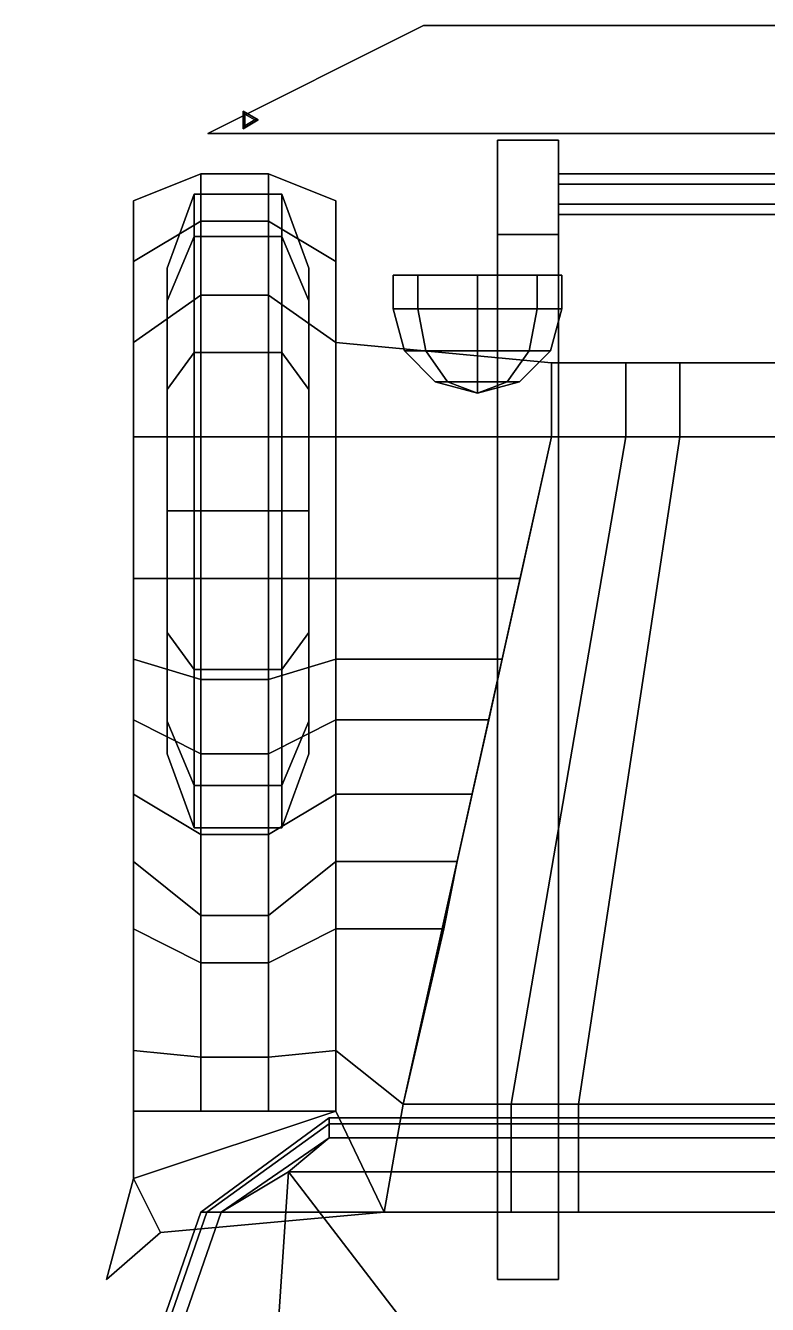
# Model space of a CAD drawing. Header units: millimetres. Extents: x -1.1 to 3, y -3.8 to 14.
# Drawn here: x -1.1 to 0, y 1.673 to 3.57 of the extents above; entities that cross this region are included whole.
import ezdxf

# ---------------------------------------------------------------- set-up
doc = ezdxf.new("R2010")
doc.units = ezdxf.units.MM
doc.layers.add('mudguards', color=6, linetype='Continuous')
doc.layers.add('wheels', color=2, linetype='Continuous')

msp = doc.modelspace()

# ---------------------------------------------------------------- linework, layer by layer
for points in [[(-0.5099999999999996, 3.569999999999998, 0.7200000000000009), (-0.8299999999999996, 3.409999999999997, 0.7200000000000009), (0.8300000000000007, 3.409999999999997, 0.7200000000000009), (0.5100000000000006, 3.569999999999998, 0.7200000000000009)], [(0.5100000000000006, 3.569999999999998, 0.5300000000000009), (0.8300000000000007, 3.409999999999997, 0.5300000000000009), (-0.8299999999999996, 3.409999999999997, 0.5300000000000009), (-0.5099999999999996, 3.569999999999998, 0.5300000000000009)], [(-0.5099999999999996, 3.569999999999998, 0.5300000000000009), (-0.8299999999999996, 3.409999999999997, 0.5300000000000009), (-0.8299999999999996, 3.409999999999997, 0.7200000000000009), (-0.5099999999999996, 3.569999999999998, 0.7200000000000009)], [(0.5100000000000006, 3.569999999999998, 0.7200000000000009), (0.5100000000000006, 3.569999999999998, 0.5300000000000009), (-0.5099999999999996, 3.569999999999998, 0.5300000000000009), (-0.5099999999999996, 3.569999999999998, 0.7200000000000009)], [(-0.7774999999999999, 3.442990381056766, 1.120000000000001), (-0.7774999999999999, 3.417009618943232, 1.120000000000001), (-0.7549999999999999, 3.429999999999999, 1.120000000000001)], [(-0.7749999999999997, 3.438660254037843, 1.070000000000001), (-0.7749999999999997, 3.421339745962155, 1.070000000000001), (-0.7774999999999999, 3.417009618943232, 1.080000000000001), (-0.7774999999999999, 3.442990381056766, 1.080000000000001)], [(-0.7599999999999998, 3.429999999999999, 1.070000000000001), (-0.7749999999999997, 3.438660254037843, 1.070000000000001), (-0.7774999999999999, 3.442990381056766, 1.080000000000001), (-0.7549999999999999, 3.429999999999999, 1.080000000000001)], [(-0.7774999999999999, 3.442990381056766, 1.080000000000001), (-0.7774999999999999, 3.417009618943232, 1.080000000000001), (-0.7774999999999999, 3.417009618943232, 1.120000000000001), (-0.7774999999999999, 3.442990381056766, 1.120000000000001)], [(-0.7549999999999999, 3.429999999999999, 1.080000000000001), (-0.7774999999999999, 3.442990381056766, 1.080000000000001), (-0.7774999999999999, 3.442990381056766, 1.120000000000001), (-0.7549999999999999, 3.429999999999999, 1.120000000000001)], [(-0.7749999999999995, 3.438660254037843, 0.7200000000000009), (-0.7749999999999997, 3.421339745962155, 0.7200000000000009), (-0.7749999999999997, 3.421339745962155, 1.070000000000001), (-0.7749999999999995, 3.438660254037843, 1.070000000000001)], [(-0.7599999999999996, 3.429999999999999, 0.7200000000000009), (-0.7749999999999995, 3.438660254037843, 0.7200000000000009), (-0.7749999999999995, 3.438660254037843, 1.070000000000001), (-0.7599999999999996, 3.429999999999999, 1.070000000000001)], [(-0.7749999999999997, 3.421339745962155, 1.070000000000001), (-0.7599999999999998, 3.429999999999999, 1.070000000000001), (-0.7549999999999999, 3.429999999999999, 1.080000000000001), (-0.7774999999999999, 3.417009618943232, 1.080000000000001)], [(-0.7774999999999999, 3.417009618943232, 1.080000000000001), (-0.7549999999999999, 3.429999999999999, 1.080000000000001), (-0.7549999999999999, 3.429999999999999, 1.120000000000001), (-0.7774999999999999, 3.417009618943232, 1.120000000000001)], [(-0.7749999999999997, 3.421339745962155, 0.7200000000000009), (-0.7599999999999996, 3.429999999999999, 0.7200000000000009), (-0.7599999999999996, 3.429999999999999, 1.070000000000001), (-0.7749999999999997, 3.421339745962155, 1.070000000000001)], [(-0.8299999999999996, 3.409999999999997, 0.7200000000000009), (-0.8299999999999996, 3.409999999999997, 0.5300000000000009), (0.8300000000000007, 3.409999999999997, 0.5300000000000009), (0.8300000000000007, 3.409999999999997, 0.7200000000000009)], [(-0.3099999999999996, 3.399999999999999, 0.6500000000000009), (-0.3099999999999996, 3.259999999999999, 0.4500000000000008), (-0.4, 3.259999999999999, 0.4500000000000008), (-0.4, 3.399999999999999, 0.6500000000000009)], [(-0.4, 3.259999999999999, 0.4500000000000008), (-0.4000000000000003, 1.709999999999998, 0.4500000000000008), (-0.4000000000000003, 1.709999999999998, 0.6500000000000009), (-0.4, 3.399999999999999, 0.6500000000000009)], [(-0.4, 3.399999999999999, 0.6500000000000009), (-0.4000000000000003, 1.709999999999998, 0.6500000000000009), (-0.3099999999999999, 1.709999999999998, 0.6500000000000009), (-0.3099999999999996, 3.399999999999999, 0.6500000000000009)], [(-0.3099999999999999, 1.709999999999998, 0.6500000000000009), (-0.3099999999999999, 1.709999999999998, 0.4500000000000008), (-0.3099999999999996, 3.259999999999999, 0.4500000000000008), (-0.3099999999999996, 3.399999999999999, 0.6500000000000009)], [(0.3100000000000003, 3.349999999999999, 0.6100000000000009), (0.3100000000000003, 3.334999999999998, 0.5840192378864677), (-0.3099999999999996, 3.334999999999998, 0.5840192378864677), (-0.3099999999999996, 3.349999999999999, 0.6100000000000009)], [(0.3100000000000003, 3.334999999999998, 0.635980762113534), (0.3100000000000003, 3.349999999999999, 0.6100000000000009), (-0.3099999999999996, 3.349999999999999, 0.6100000000000009), (-0.3099999999999996, 3.334999999999998, 0.635980762113534)], [(0.3100000000000003, 3.334999999999998, 0.5840192378864677), (0.3100000000000003, 3.304999999999999, 0.5840192378864677), (-0.3099999999999996, 3.304999999999999, 0.5840192378864677), (-0.3099999999999996, 3.334999999999998, 0.5840192378864677)], [(0.3100000000000003, 3.304999999999999, 0.635980762113534), (0.3100000000000003, 3.334999999999998, 0.635980762113534), (-0.3099999999999996, 3.334999999999998, 0.635980762113534), (-0.3099999999999996, 3.304999999999999, 0.635980762113534)], [(0.3100000000000003, 3.304999999999999, 0.5840192378864677), (0.3100000000000003, 3.289999999999998, 0.6100000000000009), (-0.3099999999999996, 3.289999999999998, 0.6100000000000009), (-0.3099999999999996, 3.304999999999999, 0.5840192378864677)], [(0.3100000000000003, 3.289999999999998, 0.6100000000000009), (0.3100000000000003, 3.304999999999999, 0.635980762113534), (-0.3099999999999996, 3.304999999999999, 0.635980762113534), (-0.3099999999999996, 3.289999999999998, 0.6100000000000009)], [(-0.3099999999999996, 3.259999999999999, 0.4500000000000008), (-0.3099999999999999, 1.709999999999998, 0.4500000000000008), (-0.4000000000000003, 1.709999999999998, 0.4500000000000008), (-0.4, 3.259999999999999, 0.4500000000000008)], [(-0.4299999999999996, 3.199999999999998, 0.9550000000000008), (-0.518388347648318, 3.199999999999998, 0.9916116523516825), (-0.5549999999999995, 3.199999999999998, 1.080000000000001), (-0.3416116523516812, 3.199999999999998, 0.9916116523516822)], [(-0.3416116523516812, 3.199999999999998, 0.9916116523516822), (-0.5549999999999995, 3.199999999999998, 1.080000000000001), (-0.518388347648318, 3.199999999999998, 1.168388347648319), (-0.3049999999999997, 3.199999999999998, 1.080000000000001)], [(-0.5549999999999995, 3.199999999999998, 1.080000000000001), (-0.518388347648318, 3.199999999999998, 0.9916116523516825), (-0.5183883476483181, 3.149999999999999, 0.9916116523516825), (-0.5549999999999996, 3.149999999999999, 1.080000000000001)], [(-0.518388347648318, 3.199999999999998, 1.168388347648319), (-0.5549999999999995, 3.199999999999998, 1.080000000000001), (-0.5549999999999996, 3.149999999999999, 1.080000000000001), (-0.5183883476483181, 3.149999999999999, 1.168388347648319)], [(-0.3049999999999997, 3.199999999999998, 1.080000000000001), (-0.518388347648318, 3.199999999999998, 1.168388347648319), (-0.4299999999999996, 3.199999999999998, 1.205000000000001), (-0.3416116523516812, 3.199999999999998, 1.168388347648319)], [(-0.518388347648318, 3.199999999999998, 0.9916116523516825), (-0.4299999999999996, 3.199999999999998, 0.9550000000000008), (-0.4299999999999996, 3.149999999999999, 0.9550000000000008), (-0.5183883476483181, 3.149999999999999, 0.9916116523516825)], [(-0.4299999999999996, 3.199999999999998, 1.205000000000001), (-0.518388347648318, 3.199999999999998, 1.168388347648319), (-0.5183883476483181, 3.149999999999999, 1.168388347648319), (-0.4299999999999996, 3.149999999999999, 1.205000000000001)], [(-0.4299999999999996, 3.199999999999998, 0.9550000000000008), (-0.3416116523516812, 3.199999999999998, 0.9916116523516822), (-0.3416116523516812, 3.149999999999999, 0.9916116523516822), (-0.4299999999999996, 3.149999999999999, 0.9550000000000008)], [(-0.3416116523516812, 3.199999999999998, 1.168388347648319), (-0.4299999999999996, 3.199999999999998, 1.205000000000001), (-0.4299999999999996, 3.149999999999999, 1.205000000000001), (-0.3416116523516812, 3.149999999999999, 1.168388347648319)], [(-0.3416116523516812, 3.199999999999998, 0.9916116523516822), (-0.3049999999999997, 3.199999999999998, 1.080000000000001), (-0.3049999999999997, 3.149999999999999, 1.080000000000001), (-0.3416116523516812, 3.149999999999999, 0.9916116523516822)], [(-0.3049999999999997, 3.199999999999998, 1.080000000000001), (-0.3416116523516812, 3.199999999999998, 1.168388347648319), (-0.3416116523516812, 3.149999999999999, 1.168388347648319), (-0.3049999999999997, 3.149999999999999, 1.080000000000001)], [(-0.5065465544619739, 3.087499999999999, 1.156546554461975), (-0.5183883476483181, 3.149999999999999, 1.168388347648319), (-0.5549999999999996, 3.149999999999999, 1.080000000000001), (-0.5382531754730545, 3.087499999999999, 1.080000000000001)], [(-0.5382531754730545, 3.087499999999999, 1.080000000000001), (-0.5549999999999996, 3.149999999999999, 1.080000000000001), (-0.5183883476483181, 3.149999999999999, 0.9916116523516822), (-0.5065465544619739, 3.087499999999999, 1.003453445538026)], [(-0.4299999999999996, 3.087499999999999, 1.188253175473056), (-0.4299999999999996, 3.149999999999999, 1.205000000000001), (-0.5183883476483181, 3.149999999999999, 1.168388347648319), (-0.5065465544619739, 3.087499999999999, 1.156546554461975)], [(-0.5065465544619739, 3.087499999999999, 1.003453445538026), (-0.5183883476483181, 3.149999999999999, 0.9916116523516822), (-0.4299999999999996, 3.149999999999999, 0.955000000000001), (-0.4299999999999996, 3.087499999999999, 0.971746824526946)], [(-0.3534534455380253, 3.087499999999999, 1.156546554461975), (-0.3416116523516812, 3.149999999999999, 1.168388347648319), (-0.4299999999999996, 3.149999999999999, 1.205000000000001), (-0.4299999999999996, 3.087499999999999, 1.188253175473056)], [(-0.4299999999999996, 3.087499999999999, 0.971746824526946), (-0.4299999999999996, 3.149999999999999, 0.955000000000001), (-0.3416116523516812, 3.149999999999999, 0.9916116523516822), (-0.3534534455380253, 3.087499999999999, 1.003453445538026)], [(-0.3217468245269448, 3.087499999999999, 1.080000000000001), (-0.3049999999999997, 3.149999999999999, 1.080000000000001), (-0.3416116523516812, 3.149999999999999, 1.168388347648319), (-0.3534534455380253, 3.087499999999999, 1.156546554461975)], [(-0.3534534455380253, 3.087499999999999, 1.003453445538026), (-0.3416116523516812, 3.149999999999999, 0.9916116523516822), (-0.3049999999999997, 3.149999999999999, 1.080000000000001), (-0.3217468245269448, 3.087499999999999, 1.080000000000001)], [(-0.4741941738241589, 3.041746824526943, 1.12419417382416), (-0.5065465544619739, 3.087499999999999, 1.156546554461975), (-0.5382531754730545, 3.087499999999999, 1.080000000000001), (-0.4924999999999997, 3.041746824526943, 1.080000000000001)], [(-0.4924999999999997, 3.041746824526943, 1.080000000000001), (-0.5382531754730545, 3.087499999999999, 1.080000000000001), (-0.5065465544619739, 3.087499999999999, 1.003453445538026), (-0.4741941738241589, 3.041746824526943, 1.035805826175842)], [(-0.4299999999999996, 3.041746824526943, 1.142500000000001), (-0.4299999999999996, 3.087499999999999, 1.188253175473056), (-0.5065465544619739, 3.087499999999999, 1.156546554461975), (-0.4741941738241589, 3.041746824526943, 1.12419417382416)], [(-0.4741941738241589, 3.041746824526943, 1.035805826175842), (-0.5065465544619739, 3.087499999999999, 1.003453445538026), (-0.4299999999999996, 3.087499999999999, 0.971746824526946), (-0.4299999999999996, 3.041746824526943, 1.017500000000001)], [(-0.3858058261758404, 3.041746824526943, 1.12419417382416), (-0.3534534455380253, 3.087499999999999, 1.156546554461975), (-0.4299999999999996, 3.087499999999999, 1.188253175473056), (-0.4299999999999996, 3.041746824526943, 1.142500000000001)], [(-0.4299999999999996, 3.041746824526943, 1.017500000000001), (-0.4299999999999996, 3.087499999999999, 0.971746824526946), (-0.3534534455380253, 3.087499999999999, 1.003453445538026), (-0.3858058261758404, 3.041746824526943, 1.035805826175842)], [(-0.3674999999999996, 3.041746824526943, 1.080000000000001), (-0.3217468245269448, 3.087499999999999, 1.080000000000001), (-0.3534534455380253, 3.087499999999999, 1.156546554461975), (-0.3858058261758404, 3.041746824526943, 1.12419417382416)], [(-0.3858058261758404, 3.041746824526943, 1.035805826175842), (-0.3534534455380253, 3.087499999999999, 1.003453445538026), (-0.3217468245269448, 3.087499999999999, 1.080000000000001), (-0.3674999999999996, 3.041746824526943, 1.080000000000001)], [(0.3200000000000003, 3.069999999999998, 1.320000000000001), (0.3200000000000003, 3.069999999999998, 0.580000000000001), (-0.3199999999999999, 3.069999999999998, 0.580000000000001), (-0.3199999999999999, 3.069999999999998, 1.320000000000001)], [(-0.3199999999999999, 3.069999999999998, 0.580000000000001), (-0.32, 2.959999999999998, 0.580000000000001), (-0.32, 2.959999999999998, 1.320000000000001), (-0.3199999999999999, 3.069999999999998, 1.320000000000001)], [(0.2100000000000002, 3.069999999999998, 1.390000000000001), (0.3200000000000003, 3.069999999999998, 1.320000000000001), (-0.3199999999999999, 3.069999999999998, 1.320000000000001), (-0.2099999999999997, 3.069999999999998, 1.390000000000001)], [(-0.3199999999999999, 3.069999999999998, 1.320000000000001), (-0.32, 2.959999999999998, 1.320000000000001), (-0.2099999999999997, 2.959999999999998, 1.390000000000001), (-0.2099999999999997, 3.069999999999998, 1.390000000000001)], [(0.1300000000000008, 3.069999999999998, 1.420000000000001), (0.2100000000000009, 3.069999999999998, 1.390000000000001), (-0.2099999999999997, 3.069999999999998, 1.390000000000001), (-0.1299999999999996, 3.069999999999998, 1.420000000000001)], [(-0.2099999999999997, 3.069999999999998, 1.390000000000001), (-0.2099999999999997, 2.959999999999998, 1.390000000000001), (-0.1299999999999996, 2.959999999999998, 1.420000000000001), (-0.1299999999999996, 3.069999999999998, 1.420000000000001)], [(-0.1299999999999996, 3.069999999999998, 1.420000000000001), (-0.1299999999999996, 2.959999999999998, 1.420000000000001), (0.1300000000000004, 2.959999999999998, 1.420000000000001), (0.1300000000000004, 3.069999999999998, 1.420000000000001)], [(-0.4299999999999996, 3.024999999999999, 1.080000000000001), (-0.4741941738241589, 3.041746824526943, 1.12419417382416), (-0.4924999999999997, 3.041746824526943, 1.080000000000001), (-0.4299999999999996, 3.024999999999999, 1.080000000000001)], [(-0.4299999999999996, 3.024999999999999, 1.080000000000001), (-0.4924999999999997, 3.041746824526943, 1.080000000000001), (-0.4741941738241589, 3.041746824526943, 1.035805826175842), (-0.4299999999999996, 3.024999999999999, 1.080000000000001)], [(-0.4299999999999996, 3.024999999999999, 1.080000000000001), (-0.4299999999999996, 3.041746824526943, 1.142500000000001), (-0.4741941738241589, 3.041746824526943, 1.12419417382416), (-0.4299999999999996, 3.024999999999999, 1.080000000000001)], [(-0.4299999999999996, 3.024999999999999, 1.080000000000001), (-0.4741941738241589, 3.041746824526943, 1.035805826175842), (-0.4299999999999996, 3.041746824526943, 1.017500000000001), (-0.4299999999999996, 3.024999999999999, 1.080000000000001)], [(-0.4299999999999996, 3.024999999999999, 1.080000000000001), (-0.3674999999999996, 3.041746824526943, 1.080000000000001), (-0.3858058261758404, 3.041746824526943, 1.12419417382416), (-0.4299999999999996, 3.024999999999999, 1.080000000000001)], [(-0.4299999999999996, 3.024999999999999, 1.080000000000001), (-0.3858058261758404, 3.041746824526943, 1.035805826175842), (-0.3674999999999996, 3.041746824526943, 1.080000000000001), (-0.4299999999999996, 3.024999999999999, 1.080000000000001)], [(-0.4299999999999996, 3.024999999999999, 1.080000000000001), (-0.3858058261758404, 3.041746824526943, 1.12419417382416), (-0.4299999999999996, 3.041746824526943, 1.142500000000001), (-0.4299999999999996, 3.024999999999999, 1.080000000000001)], [(-0.4299999999999996, 3.024999999999999, 1.080000000000001), (-0.4299999999999996, 3.041746824526943, 1.017500000000001), (-0.3858058261758404, 3.041746824526943, 1.035805826175842), (-0.4299999999999996, 3.024999999999999, 1.080000000000001)], [(-0.32, 2.959999999999998, 0.580000000000001), (-0.54, 1.97, 0.580000000000001), (-0.54, 1.97, 1.320000000000001), (-0.32, 2.959999999999998, 1.320000000000001)], [(-0.32, 2.959999999999998, 1.320000000000001), (-0.54, 1.97, 1.320000000000001), (-0.3799999999999999, 1.97, 1.390000000000001), (-0.2099999999999997, 2.959999999999998, 1.390000000000001)], [(-0.2099999999999997, 2.959999999999998, 1.390000000000001), (-0.3799999999999999, 1.97, 1.390000000000001), (-0.2799999999999999, 1.97, 1.420000000000001), (-0.1299999999999996, 2.959999999999998, 1.420000000000001)], [(0.2800000000000001, 1.97, 1.420000000000001), (0.1300000000000004, 2.959999999999998, 1.420000000000001), (-0.1299999999999996, 2.959999999999998, 1.420000000000001), (-0.2799999999999999, 1.97, 1.420000000000001)], [(-0.54, 1.97, 1.320000000000001), (-0.54, 1.97, 0.580000000000001), (-0.5683492496589346, 1.81, 0.580000000000001), (-0.568349249658936, 1.81, 1.320000000000001)], [(-0.54, 1.97, 1.320000000000001), (-0.568349249658936, 1.81, 1.320000000000001), (-0.3799999999999999, 1.81, 1.390000000000001), (-0.3799999999999999, 1.97, 1.390000000000001)], [(-0.3799999999999999, 1.97, 1.390000000000001), (-0.3799999999999999, 1.81, 1.390000000000001), (-0.2799999999999999, 1.81, 1.420000000000001), (-0.2799999999999999, 1.969999999999998, 1.420000000000001)], [(-0.2799999999999999, 1.969999999999998, 1.420000000000001), (-0.2799999999999999, 1.81, 1.420000000000001), (0.2800000000000001, 1.81, 1.420000000000001), (0.2800000000000001, 1.969999999999998, 1.420000000000001)], [(-0.8399999999999999, 1.81, 2.37), (-0.8312132034355963, 1.81, 2.391213203435596), (-0.6499999999999998, 1.941213203435596, 2.391213203435596), (-0.6499999999999998, 1.95, 2.37)], [(-0.8312132034355963, 1.81, 2.348786796564403), (-0.8399999999999999, 1.81, 2.37), (-0.6499999999999998, 1.95, 2.37), (-0.6499999999999998, 1.941213203435596, 2.348786796564403)], [(-0.8312132034355963, 1.81, 2.391213203435596), (-0.8099999999999998, 1.81, 2.399999999999999), (-0.6499999999999998, 1.92, 2.399999999999999), (-0.6499999999999998, 1.941213203435596, 2.391213203435596)], [(-0.8099999999999998, 1.81, 2.34), (-0.8312132034355963, 1.81, 2.348786796564403), (-0.6499999999999998, 1.941213203435596, 2.348786796564403), (-0.6499999999999998, 1.92, 2.34)], [(0.6500000000000002, 1.941213203435596, 2.391213203435596), (0.6500000000000002, 1.95, 2.37), (-0.6499999999999998, 1.95, 2.37), (-0.6499999999999998, 1.941213203435596, 2.391213203435596)], [(0.6500000000000002, 1.95, 2.37), (0.6500000000000002, 1.941213203435596, 2.348786796564403), (-0.6499999999999998, 1.941213203435596, 2.348786796564403), (-0.6499999999999998, 1.95, 2.37)], [(0.6500000000000002, 1.92, 2.399999999999999), (0.6500000000000002, 1.941213203435596, 2.391213203435596), (-0.6499999999999998, 1.941213203435596, 2.391213203435596), (-0.6499999999999998, 1.92, 2.399999999999999)], [(0.6500000000000002, 1.941213203435596, 2.348786796564403), (0.6500000000000002, 1.92, 2.34), (-0.6499999999999998, 1.92, 2.34), (-0.6499999999999998, 1.941213203435596, 2.348786796564403)], [(-0.8099999999999998, 1.81, 2.399999999999999), (-0.7099999999999997, 1.87, 2.53), (-0.7099999999999997, 1.87, 2.53), (-0.6499999999999998, 1.92, 2.399999999999999)], [(0.7100000000000002, 1.87, 2.53), (0.6500000000000002, 1.92, 2.399999999999999), (-0.6499999999999998, 1.92, 2.399999999999999), (-0.7099999999999997, 1.87, 2.53)], [(-1.07, 1.06, 2.399999999999999), (-0.7499999999999999, 1.27, 2.57), (-0.7099999999999997, 1.87, 2.53), (-0.8099999999999998, 1.81, 2.399999999999999)], [(-0.2499999999999998, 1.27, 2.62), (-0.7099999999999997, 1.87, 2.53), (-0.7099999999999997, 1.87, 2.53), (-0.7499999999999999, 1.27, 2.6)], [(-0.7499999999999999, 1.27, 2.6), (-0.7099999999999997, 1.87, 2.53), (-0.7099999999999997, 1.87, 2.53), (-0.7499999999999999, 1.27, 2.57)], [(0.2500000000000002, 1.27, 2.62), (0.7100000000000002, 1.87, 2.53), (-0.7099999999999997, 1.87, 2.53), (-0.2499999999999998, 1.27, 2.62)], [(-1.1, 1.06, 2.37), (-1.091213203435596, 1.06, 2.391213203435596), (-0.8312132034355963, 1.81, 2.391213203435596), (-0.8399999999999999, 1.81, 2.37)], [(-1.091213203435596, 1.06, 2.348786796564403), (-1.1, 1.06, 2.37), (-0.8399999999999999, 1.81, 2.37), (-0.8312132034355963, 1.81, 2.348786796564403)], [(-1.091213203435596, 1.06, 2.391213203435596), (-1.07, 1.06, 2.399999999999999), (-0.8099999999999998, 1.81, 2.399999999999999), (-0.8312132034355963, 1.81, 2.391213203435596)], [(-1.07, 1.06, 2.34), (-1.091213203435596, 1.06, 2.348786796564403), (-0.8312132034355963, 1.81, 2.348786796564403), (-0.8099999999999998, 1.81, 2.34)], [(-0.8099999999999998, 1.809999999999998, 2.34), (-0.8099999999999998, 1.809999999999998, 0.4299999999999999), (-1.07, 1.06, 0.4299999999999999), (-1.07, 1.06, 2.34)], [(-1.07, 1.06, 0.4299999999999999), (-0.8099999999999998, 1.809999999999998, 0.4299999999999999), (0.8100000000000003, 1.809999999999998, 0.4299999999999999), (1.07, 1.06, 0.43)], [(0.8100000000000003, 1.809999999999998, 2.34), (0.8100000000000003, 1.809999999999998, 0.4299999999999999), (-0.8099999999999998, 1.809999999999998, 0.4299999999999999), (-0.8099999999999998, 1.809999999999998, 2.34)], [(-0.4000000000000003, 1.709999999999998, 0.6500000000000009), (-0.4000000000000003, 1.709999999999998, 0.4500000000000008), (-0.3099999999999999, 1.709999999999998, 0.4500000000000008), (-0.3099999999999999, 1.709999999999998, 0.6500000000000009)]]:
    msp.add_3dface(points)
at = {"layer": 'mudguards'}
for points in [[(-0.9399999999999995, 3.31, 0.7600000000000009), (-0.9399999999999995, 3.22, 0.8900000000000009), (-0.8399999999999995, 3.279999999999998, 0.9700000000000009), (-0.8399999999999995, 3.349999999999999, 0.870000000000001)], [(-0.8399999999999995, 3.349999999999999, 0.870000000000001), (-0.8399999999999995, 3.279999999999998, 0.9700000000000009), (-0.9399999999999995, 3.22, 0.8900000000000009), (-0.9399999999999995, 3.31, 0.7600000000000009)], [(-0.8399999999999995, 3.349999999999999, 0.870000000000001), (-0.8399999999999993, 3.279999999999998, 0.9700000000000013), (-0.7399999999999993, 3.279999999999998, 0.9700000000000013), (-0.7399999999999995, 3.349999999999999, 0.870000000000001)], [(-0.7399999999999995, 3.349999999999999, 0.870000000000001), (-0.7399999999999993, 3.279999999999998, 0.9700000000000013), (-0.8399999999999993, 3.279999999999998, 0.9700000000000013), (-0.8399999999999995, 3.349999999999999, 0.870000000000001)], [(-0.6399999999999996, 3.31, 0.7600000000000009), (-0.6399999999999996, 3.22, 0.8900000000000009), (-0.7399999999999995, 3.279999999999998, 0.9700000000000009), (-0.7399999999999995, 3.349999999999999, 0.870000000000001)], [(-0.7399999999999995, 3.349999999999999, 0.870000000000001), (-0.7399999999999995, 3.279999999999998, 0.9700000000000009), (-0.6399999999999996, 3.22, 0.8900000000000009), (-0.6399999999999996, 3.31, 0.7600000000000009)], [(-0.8399999999999995, 3.279999999999998, 0.9700000000000011), (-0.8399999999999996, 3.169999999999999, 1.070000000000001), (-0.9399999999999996, 3.099999999999999, 1.010000000000001), (-0.9399999999999995, 3.22, 0.8900000000000009)], [(-0.9399999999999995, 3.22, 0.8900000000000009), (-0.9399999999999996, 3.099999999999999, 1.010000000000001), (-0.8399999999999996, 3.169999999999999, 1.070000000000001), (-0.8399999999999995, 3.279999999999998, 0.9700000000000011)], [(-0.7399999999999995, 3.279999999999998, 0.9700000000000013), (-0.7399999999999997, 3.169999999999999, 1.070000000000001), (-0.8399999999999996, 3.169999999999999, 1.070000000000001), (-0.8399999999999995, 3.279999999999998, 0.9700000000000013)], [(-0.8399999999999995, 3.279999999999998, 0.9700000000000013), (-0.8399999999999996, 3.169999999999999, 1.070000000000001), (-0.7399999999999997, 3.169999999999999, 1.070000000000001), (-0.7399999999999995, 3.279999999999998, 0.9700000000000013)], [(-0.7399999999999995, 3.279999999999998, 0.9700000000000011), (-0.7399999999999997, 3.169999999999999, 1.070000000000001), (-0.6399999999999997, 3.099999999999999, 1.010000000000001), (-0.6399999999999996, 3.22, 0.8900000000000009)], [(-0.6399999999999996, 3.22, 0.8900000000000009), (-0.6399999999999997, 3.099999999999999, 1.010000000000001), (-0.7399999999999997, 3.169999999999999, 1.070000000000001), (-0.7399999999999995, 3.279999999999998, 0.9700000000000011)], [(-0.9399999999999996, 3.099999999999999, 1.010000000000001), (-0.9399999999999996, 2.959999999999998, 1.080000000000001), (-0.8399999999999996, 2.959999999999998, 1.170000000000001), (-0.8399999999999996, 3.169999999999999, 1.070000000000001)], [(-0.8399999999999996, 3.169999999999999, 1.070000000000001), (-0.8399999999999996, 2.959999999999998, 1.170000000000001), (-0.9399999999999996, 2.959999999999998, 1.080000000000001), (-0.9399999999999996, 3.099999999999999, 1.010000000000001)], [(-0.8399999999999996, 3.169999999999999, 1.070000000000001), (-0.8399999999999996, 2.959999999999998, 1.170000000000001), (-0.7399999999999997, 2.959999999999998, 1.170000000000001), (-0.7399999999999997, 3.169999999999999, 1.070000000000001)], [(-0.7399999999999997, 3.169999999999999, 1.070000000000001), (-0.7399999999999997, 2.959999999999998, 1.170000000000001), (-0.8399999999999996, 2.959999999999998, 1.170000000000001), (-0.8399999999999996, 3.169999999999999, 1.070000000000001)], [(-0.6399999999999997, 3.099999999999999, 1.010000000000001), (-0.6399999999999998, 2.959999999999998, 1.080000000000001), (-0.7399999999999997, 2.959999999999998, 1.170000000000001), (-0.7399999999999997, 3.169999999999999, 1.070000000000001)], [(-0.7399999999999997, 3.169999999999999, 1.070000000000001), (-0.7399999999999997, 2.959999999999998, 1.170000000000001), (-0.6399999999999998, 2.959999999999998, 1.080000000000001), (-0.6399999999999997, 3.099999999999999, 1.010000000000001)], [(-0.3199999999999996, 3.069999999999998, 0.580000000000001), (-0.3199999999999997, 2.959999999999998, 0.580000000000001), (-0.6399999999999998, 2.959999999999998, 1.080000000000001), (-0.6399999999999997, 3.099999999999999, 1.010000000000001)], [(-0.6399999999999997, 3.099999999999999, 1.010000000000001), (-0.6399999999999998, 2.959999999999998, 1.080000000000001), (-0.3199999999999997, 2.959999999999998, 0.580000000000001), (-0.3199999999999996, 3.069999999999998, 0.580000000000001)], [(-0.8399999999999996, 2.959999999999998, 1.170000000000001), (-0.8399999999999997, 2.749999999999999, 1.170000000000001), (-0.9399999999999996, 2.749999999999999, 1.080000000000001), (-0.9399999999999996, 2.959999999999998, 1.080000000000001)], [(-0.9399999999999996, 2.959999999999998, 1.080000000000001), (-0.9399999999999996, 2.749999999999999, 1.080000000000001), (-0.8399999999999997, 2.749999999999999, 1.170000000000001), (-0.8399999999999996, 2.959999999999998, 1.170000000000001)], [(-0.8399999999999996, 2.959999999999998, 1.170000000000001), (-0.8399999999999997, 2.749999999999999, 1.170000000000001), (-0.7399999999999997, 2.749999999999999, 1.170000000000001), (-0.7399999999999997, 2.959999999999998, 1.170000000000001)], [(-0.7399999999999997, 2.959999999999998, 1.170000000000001), (-0.7399999999999997, 2.749999999999999, 1.170000000000001), (-0.8399999999999997, 2.749999999999999, 1.170000000000001), (-0.8399999999999996, 2.959999999999998, 1.170000000000001)], [(-0.7399999999999997, 2.959999999999998, 1.170000000000001), (-0.7399999999999997, 2.749999999999999, 1.170000000000001), (-0.6399999999999998, 2.749999999999999, 1.080000000000001), (-0.6399999999999998, 2.959999999999998, 1.080000000000001)], [(-0.6399999999999998, 2.959999999999998, 1.080000000000001), (-0.6399999999999998, 2.749999999999999, 1.080000000000001), (-0.7399999999999997, 2.749999999999999, 1.170000000000001), (-0.7399999999999997, 2.959999999999998, 1.170000000000001)], [(-0.6399999999999998, 2.959999999999998, 1.080000000000001), (-0.6399999999999998, 2.749999999999999, 1.080000000000001), (-0.3666666666666665, 2.749999999999999, 0.580000000000001), (-0.3199999999999997, 2.959999999999998, 0.580000000000001)], [(-0.3199999999999997, 2.959999999999998, 0.580000000000001), (-0.3666666666666665, 2.749999999999999, 0.580000000000001), (-0.6399999999999998, 2.749999999999999, 1.080000000000001), (-0.6399999999999998, 2.959999999999998, 1.080000000000001)], [(-0.8399999999999997, 2.749999999999999, 1.170000000000001), (-0.8399999999999997, 2.599999999999999, 1.110000000000001), (-0.9399999999999997, 2.629999999999998, 1.030000000000001), (-0.9399999999999996, 2.749999999999999, 1.080000000000001)], [(-0.9399999999999996, 2.749999999999999, 1.080000000000001), (-0.9399999999999997, 2.629999999999998, 1.030000000000001), (-0.8399999999999997, 2.599999999999999, 1.110000000000001), (-0.8399999999999997, 2.749999999999999, 1.170000000000001)], [(-0.8399999999999997, 2.749999999999999, 1.170000000000001), (-0.8399999999999997, 2.599999999999999, 1.110000000000001), (-0.7399999999999998, 2.599999999999999, 1.110000000000001), (-0.7399999999999997, 2.749999999999999, 1.170000000000001)], [(-0.7399999999999997, 2.749999999999999, 1.170000000000001), (-0.7399999999999998, 2.599999999999999, 1.110000000000001), (-0.8399999999999997, 2.599999999999999, 1.110000000000001), (-0.8399999999999997, 2.749999999999999, 1.170000000000001)], [(-0.7399999999999997, 2.749999999999999, 1.170000000000001), (-0.7399999999999998, 2.599999999999999, 1.110000000000001), (-0.6399999999999998, 2.629999999999998, 1.030000000000001), (-0.6399999999999998, 2.749999999999999, 1.080000000000001)], [(-0.6399999999999998, 2.749999999999999, 1.080000000000001), (-0.6399999999999998, 2.629999999999998, 1.030000000000001), (-0.7399999999999998, 2.599999999999999, 1.110000000000001), (-0.7399999999999997, 2.749999999999999, 1.170000000000001)], [(-0.3666666666666665, 2.749999999999999, 0.580000000000001), (-0.3933333333333333, 2.629999999999998, 0.580000000000001), (-0.6399999999999998, 2.629999999999998, 1.030000000000001), (-0.6399999999999998, 2.749999999999999, 1.080000000000001)], [(-0.6399999999999998, 2.749999999999999, 1.080000000000001), (-0.6399999999999998, 2.629999999999998, 1.030000000000001), (-0.3933333333333333, 2.629999999999998, 0.580000000000001), (-0.3666666666666665, 2.749999999999999, 0.580000000000001)], [(-0.9399999999999997, 2.629999999999998, 1.030000000000001), (-0.9399999999999997, 2.539999999999998, 0.9700000000000011), (-0.8399999999999997, 2.489999999999999, 1.030000000000001), (-0.8399999999999997, 2.599999999999999, 1.110000000000001)], [(-0.8399999999999997, 2.599999999999999, 1.110000000000001), (-0.8399999999999997, 2.489999999999999, 1.030000000000001), (-0.9399999999999997, 2.539999999999998, 0.9700000000000011), (-0.9399999999999997, 2.629999999999998, 1.030000000000001)], [(-0.7399999999999998, 2.599999999999999, 1.110000000000001), (-0.7399999999999998, 2.489999999999999, 1.030000000000001), (-0.6399999999999998, 2.539999999999998, 0.9700000000000011), (-0.6399999999999998, 2.629999999999998, 1.030000000000001)], [(-0.6399999999999998, 2.629999999999998, 1.030000000000001), (-0.6399999999999998, 2.539999999999998, 0.9700000000000011), (-0.7399999999999998, 2.489999999999999, 1.030000000000001), (-0.7399999999999998, 2.599999999999999, 1.110000000000001)], [(-0.3933333333333333, 2.629999999999998, 0.580000000000001), (-0.4133333333333332, 2.54, 0.580000000000001), (-0.6399999999999998, 2.54, 0.9700000000000015), (-0.6399999999999998, 2.629999999999998, 1.030000000000001)], [(-0.6399999999999998, 2.629999999999998, 1.030000000000001), (-0.6399999999999998, 2.54, 0.9700000000000015), (-0.4133333333333332, 2.54, 0.580000000000001), (-0.3933333333333333, 2.629999999999998, 0.580000000000001)], [(-0.7399999999999998, 2.599999999999999, 1.110000000000001), (-0.7399999999999998, 2.489999999999999, 1.030000000000001), (-0.8399999999999997, 2.489999999999999, 1.030000000000001), (-0.8399999999999997, 2.599999999999999, 1.110000000000001)], [(-0.8399999999999997, 2.599999999999999, 1.110000000000001), (-0.8399999999999997, 2.489999999999999, 1.030000000000001), (-0.7399999999999998, 2.489999999999999, 1.030000000000001), (-0.7399999999999998, 2.599999999999999, 1.110000000000001)], [(-0.9399999999999997, 2.539999999999998, 0.9700000000000009), (-0.9399999999999997, 2.429999999999999, 0.8600000000000009), (-0.8399999999999997, 2.369999999999998, 0.8900000000000009), (-0.8399999999999997, 2.489999999999999, 1.030000000000001)], [(-0.8399999999999997, 2.489999999999999, 1.030000000000001), (-0.8399999999999997, 2.369999999999998, 0.8900000000000009), (-0.9399999999999997, 2.429999999999999, 0.8600000000000009), (-0.9399999999999997, 2.539999999999998, 0.9700000000000009)], [(-0.6399999999999998, 2.539999999999998, 0.9700000000000009), (-0.6399999999999998, 2.429999999999999, 0.8600000000000009), (-0.7399999999999998, 2.369999999999998, 0.8900000000000009), (-0.7399999999999998, 2.489999999999999, 1.030000000000001)], [(-0.7399999999999998, 2.489999999999999, 1.030000000000001), (-0.7399999999999998, 2.369999999999998, 0.8900000000000009), (-0.6399999999999998, 2.429999999999999, 0.8600000000000009), (-0.6399999999999998, 2.539999999999998, 0.9700000000000009)], [(-0.6399999999999998, 2.54, 0.9700000000000015), (-0.6399999999999998, 2.429999999999999, 0.8600000000000009), (-0.4377777777777778, 2.429999999999999, 0.580000000000001), (-0.4133333333333332, 2.54, 0.580000000000001)], [(-0.4133333333333332, 2.54, 0.580000000000001), (-0.4377777777777778, 2.429999999999999, 0.580000000000001), (-0.6399999999999998, 2.429999999999999, 0.8600000000000009), (-0.6399999999999998, 2.54, 0.9700000000000015)], [(-0.8399999999999997, 2.489999999999999, 1.030000000000001), (-0.8399999999999997, 2.369999999999998, 0.8900000000000009), (-0.7399999999999998, 2.369999999999998, 0.8900000000000009), (-0.7399999999999998, 2.489999999999999, 1.030000000000001)], [(-0.7399999999999998, 2.489999999999999, 1.030000000000001), (-0.7399999999999998, 2.369999999999998, 0.8900000000000009), (-0.8399999999999997, 2.369999999999998, 0.8900000000000009), (-0.8399999999999997, 2.489999999999999, 1.030000000000001)], [(-0.8399999999999997, 2.369999999999998, 0.8900000000000009), (-0.8399999999999999, 2.249999999999999, 0.700000000000001), (-0.9399999999999997, 2.329999999999999, 0.690000000000001), (-0.9399999999999997, 2.429999999999999, 0.8600000000000009)], [(-0.9399999999999997, 2.429999999999999, 0.8600000000000009), (-0.9399999999999997, 2.329999999999999, 0.690000000000001), (-0.8399999999999999, 2.249999999999999, 0.700000000000001), (-0.8399999999999997, 2.369999999999998, 0.8900000000000009)], [(-0.6399999999999998, 2.429999999999999, 0.8600000000000009), (-0.6399999999999998, 2.329999999999999, 0.690000000000001), (-0.7399999999999999, 2.249999999999999, 0.700000000000001), (-0.7399999999999998, 2.369999999999998, 0.8900000000000009)], [(-0.7399999999999998, 2.369999999999998, 0.8900000000000009), (-0.7399999999999999, 2.249999999999999, 0.700000000000001), (-0.6399999999999998, 2.329999999999999, 0.690000000000001), (-0.6399999999999998, 2.429999999999999, 0.8600000000000009)], [(-0.6399999999999998, 2.429999999999999, 0.8600000000000009), (-0.6399999999999998, 2.329999999999999, 0.690000000000001), (-0.46, 2.329999999999999, 0.580000000000001), (-0.4377777777777778, 2.429999999999999, 0.580000000000001)], [(-0.4377777777777778, 2.429999999999999, 0.580000000000001), (-0.46, 2.329999999999999, 0.580000000000001), (-0.6399999999999998, 2.329999999999999, 0.690000000000001), (-0.6399999999999998, 2.429999999999999, 0.8600000000000009)], [(-0.8399999999999997, 2.369999999999998, 0.8900000000000009), (-0.8399999999999999, 2.249999999999999, 0.700000000000001), (-0.7399999999999999, 2.249999999999999, 0.700000000000001), (-0.7399999999999998, 2.369999999999998, 0.8900000000000009)], [(-0.7399999999999998, 2.369999999999998, 0.8900000000000009), (-0.7399999999999999, 2.249999999999999, 0.700000000000001), (-0.8399999999999999, 2.249999999999999, 0.700000000000001), (-0.8399999999999997, 2.369999999999998, 0.8900000000000009)], [(-0.8399999999999999, 2.249999999999999, 0.700000000000001), (-0.8399999999999999, 2.179999999999999, 0.580000000000001), (-0.9399999999999998, 2.229999999999998, 0.580000000000001), (-0.9399999999999997, 2.329999999999999, 0.690000000000001)], [(-0.9399999999999997, 2.329999999999999, 0.690000000000001), (-0.9399999999999998, 2.229999999999998, 0.580000000000001), (-0.8399999999999999, 2.179999999999999, 0.580000000000001), (-0.8399999999999999, 2.249999999999999, 0.700000000000001)], [(-0.7399999999999999, 2.249999999999999, 0.700000000000001), (-0.7399999999999999, 2.179999999999999, 0.580000000000001), (-0.6399999999999999, 2.229999999999998, 0.580000000000001), (-0.6399999999999998, 2.329999999999999, 0.690000000000001)], [(-0.6399999999999998, 2.329999999999999, 0.690000000000001), (-0.6399999999999999, 2.229999999999998, 0.580000000000001), (-0.7399999999999999, 2.179999999999999, 0.580000000000001), (-0.7399999999999999, 2.249999999999999, 0.700000000000001)], [(-0.46, 2.329999999999999, 0.580000000000001), (-0.4799999999999999, 2.229999999999998, 0.580000000000001), (-0.6399999999999999, 2.229999999999998, 0.580000000000001), (-0.6399999999999998, 2.329999999999999, 0.690000000000001)], [(-0.6399999999999998, 2.329999999999999, 0.690000000000001), (-0.6399999999999999, 2.229999999999998, 0.580000000000001), (-0.4799999999999999, 2.229999999999998, 0.580000000000001), (-0.46, 2.329999999999999, 0.580000000000001)], [(-0.8399999999999999, 2.249999999999999, 0.700000000000001), (-0.8399999999999999, 2.179999999999999, 0.580000000000001), (-0.7399999999999999, 2.179999999999999, 0.580000000000001), (-0.7399999999999999, 2.249999999999999, 0.700000000000001)], [(-0.7399999999999999, 2.249999999999999, 0.700000000000001), (-0.7399999999999999, 2.179999999999999, 0.580000000000001), (-0.8399999999999999, 2.179999999999999, 0.580000000000001), (-0.8399999999999999, 2.249999999999999, 0.700000000000001)], [(-0.9399999999999998, 2.229999999999998, 0.580000000000001), (-0.9399999999999998, 2.049999999999998, 0.460000000000001), (-0.8399999999999999, 2.039999999999998, 0.4900000000000009), (-0.8399999999999999, 2.179999999999999, 0.580000000000001)], [(-0.8399999999999999, 2.179999999999999, 0.580000000000001), (-0.8399999999999999, 2.039999999999998, 0.4900000000000009), (-0.9399999999999998, 2.049999999999998, 0.460000000000001), (-0.9399999999999998, 2.229999999999998, 0.580000000000001)], [(-0.6399999999999999, 2.229999999999998, 0.580000000000001), (-0.6399999999999999, 2.049999999999998, 0.460000000000001), (-0.7399999999999999, 2.039999999999998, 0.4900000000000009), (-0.7399999999999999, 2.179999999999999, 0.580000000000001)], [(-0.7399999999999999, 2.179999999999999, 0.580000000000001), (-0.7399999999999999, 2.039999999999998, 0.4900000000000009), (-0.6399999999999999, 2.049999999999998, 0.460000000000001), (-0.6399999999999999, 2.229999999999998, 0.580000000000001)], [(-0.6399999999999999, 2.229999999999998, 0.580000000000001), (-0.6399999999999999, 2.049999999999998, 0.460000000000001), (-0.54, 1.97, 0.580000000000001), (-0.4799999999999999, 2.229999999999998, 0.580000000000001)], [(-0.4799999999999999, 2.229999999999998, 0.580000000000001), (-0.54, 1.97, 0.580000000000001), (-0.6399999999999999, 2.049999999999998, 0.460000000000001), (-0.6399999999999999, 2.229999999999998, 0.580000000000001)], [(-0.8399999999999999, 2.179999999999999, 0.580000000000001), (-0.8399999999999999, 2.039999999999998, 0.4900000000000009), (-0.7399999999999999, 2.039999999999998, 0.4900000000000009), (-0.7399999999999999, 2.179999999999999, 0.580000000000001)], [(-0.7399999999999999, 2.179999999999999, 0.580000000000001), (-0.7399999999999999, 2.039999999999998, 0.4900000000000009), (-0.8399999999999999, 2.039999999999998, 0.4900000000000009), (-0.8399999999999999, 2.179999999999999, 0.580000000000001)], [(-0.8399999999999999, 2.039999999999998, 0.4900000000000009), (-0.8399999999999999, 1.959999999999998, 0.4500000000000008), (-0.9399999999999998, 1.959999999999998, 0.4500000000000008), (-0.9399999999999998, 2.049999999999998, 0.4600000000000009)], [(-0.9399999999999998, 2.049999999999998, 0.4600000000000009), (-0.9399999999999998, 1.959999999999998, 0.4500000000000008), (-0.8399999999999999, 1.959999999999998, 0.4500000000000008), (-0.8399999999999999, 2.039999999999998, 0.4900000000000009)], [(-0.6399999999999999, 2.049999999999998, 0.4600000000000009), (-0.6399999999999999, 1.959999999999998, 0.4500000000000008), (-0.7399999999999999, 1.959999999999998, 0.4500000000000008), (-0.7399999999999999, 2.039999999999998, 0.4900000000000009)], [(-0.7399999999999999, 2.039999999999998, 0.4900000000000009), (-0.7399999999999999, 1.959999999999998, 0.4500000000000008), (-0.6399999999999999, 1.959999999999998, 0.4500000000000008), (-0.6399999999999999, 2.049999999999998, 0.4600000000000009)], [(-0.54, 1.97, 0.580000000000001), (-0.5683492496589346, 1.81, 0.580000000000001), (-0.6399999999999999, 1.959999999999998, 0.4500000000000008), (-0.6399999999999999, 2.049999999999998, 0.4600000000000009)], [(-0.6399999999999999, 2.049999999999998, 0.4600000000000009), (-0.6399999999999999, 1.959999999999998, 0.4500000000000008), (-0.5683492496589346, 1.81, 0.580000000000001), (-0.54, 1.97, 0.580000000000001)], [(-0.8399999999999999, 2.039999999999998, 0.4900000000000009), (-0.8399999999999999, 1.959999999999998, 0.4500000000000008), (-0.7399999999999999, 1.959999999999998, 0.4500000000000008), (-0.7399999999999999, 2.039999999999998, 0.4900000000000009)], [(-0.7399999999999999, 2.039999999999998, 0.4900000000000009), (-0.7399999999999999, 1.959999999999998, 0.4500000000000008), (-0.8399999999999999, 1.959999999999998, 0.4500000000000008), (-0.8399999999999999, 2.039999999999998, 0.4900000000000009)], [(-0.6399999999999999, 1.959999999999998, 0.4500000000000008), (-0.5683492496589346, 1.81, 0.580000000000001), (-0.8999999999999984, 1.779999999999998, 0.580000000000001), (-0.9399999999999998, 1.859999999999998, 0.4500000000000008)], [(-0.9399999999999998, 1.859999999999998, 0.4500000000000008), (-0.8999999999999984, 1.779999999999998, 0.580000000000001), (-0.5683492496589346, 1.81, 0.580000000000001), (-0.6399999999999999, 1.959999999999998, 0.4500000000000008)], [(-0.9399999999999998, 1.959999999999998, 0.4500000000000008), (-0.9399999999999998, 1.859999999999998, 0.4500000000000008), (-0.6399999999999999, 1.959999999999998, 0.4500000000000008)], [(-0.6399999999999999, 1.959999999999998, 0.4500000000000008), (-0.6399999999999999, 1.959999999999998, 0.4500000000000008), (-0.9399999999999998, 1.859999999999998, 0.4500000000000008), (-0.9399999999999998, 1.959999999999998, 0.4500000000000008)], [(-0.9399999999999998, 1.859999999999998, 0.4500000000000008), (-0.8999999999999984, 1.779999999999998, 0.580000000000001), (-0.9799999999999999, 1.709999999999998, 0.580000000000001), (-0.9799999999999999, 1.709999999999998, 0.4500000000000008)], [(-0.9799999999999999, 1.709999999999998, 0.4500000000000008), (-0.9799999999999999, 1.709999999999998, 0.580000000000001), (-0.8999999999999984, 1.779999999999998, 0.580000000000001), (-0.9399999999999998, 1.859999999999998, 0.4500000000000008)]]:
    msp.add_3dface(points, dxfattribs=at)
at = {"layer": 'wheels'}
for points in [[(-0.8499999999999995, 3.257031939778686, 0.7050000000000016), (-0.8499999999999995, 3.319999999999999, 0.4700000000000012), (-0.8899999999999996, 3.209999999999998, 0.4700000000000011), (-0.8899999999999997, 3.161769145362396, 0.650000000000001)], [(-0.8499999999999995, 3.319999999999999, 0.4700000000000012), (-0.8499999999999995, 3.257031939778686, 0.2350000000000007), (-0.8899999999999997, 3.161769145362396, 0.2900000000000011), (-0.8899999999999996, 3.209999999999998, 0.4700000000000011)], [(-0.7199999999999995, 3.257031939778686, 0.7050000000000016), (-0.7199999999999995, 3.319999999999999, 0.4700000000000012), (-0.8499999999999995, 3.319999999999999, 0.4700000000000012), (-0.8499999999999995, 3.257031939778686, 0.7050000000000016)], [(-0.7199999999999995, 3.319999999999999, 0.4700000000000012), (-0.7199999999999995, 3.257031939778686, 0.2350000000000007), (-0.8499999999999995, 3.257031939778686, 0.2350000000000007), (-0.8499999999999995, 3.319999999999999, 0.4700000000000012)], [(-0.7199999999999995, 3.319999999999999, 0.4700000000000006), (-0.7199999999999995, 3.257031939778686, 0.7050000000000012), (-0.6799999999999996, 3.161769145362396, 0.6500000000000006), (-0.6799999999999995, 3.209999999999998, 0.4700000000000006)], [(-0.7199999999999995, 3.257031939778686, 0.2350000000000003), (-0.7199999999999995, 3.319999999999999, 0.4700000000000006), (-0.6799999999999995, 3.209999999999998, 0.4700000000000006), (-0.6799999999999996, 3.161769145362396, 0.2900000000000009)], [(-0.8499999999999995, 3.257031939778686, 0.2350000000000007), (-0.8499999999999996, 3.084999999999998, 0.06296806022131396), (-0.8899999999999997, 3.029999999999998, 0.1582308546376031), (-0.8899999999999997, 3.161769145362396, 0.2900000000000011)], [(-0.8499999999999996, 3.084999999999998, 0.8770319397786881), (-0.8499999999999995, 3.257031939778686, 0.7050000000000016), (-0.8899999999999997, 3.161769145362396, 0.650000000000001), (-0.8899999999999997, 3.029999999999998, 0.7817691453623989)], [(-0.7199999999999995, 3.257031939778686, 0.2350000000000007), (-0.7199999999999996, 3.084999999999998, 0.06296806022131396), (-0.8499999999999996, 3.084999999999998, 0.06296806022131396), (-0.8499999999999995, 3.257031939778686, 0.2350000000000007)], [(-0.7199999999999996, 3.084999999999998, 0.8770319397786881), (-0.7199999999999995, 3.257031939778686, 0.7050000000000016), (-0.8499999999999995, 3.257031939778686, 0.7050000000000016), (-0.8499999999999996, 3.084999999999998, 0.8770319397786881)], [(-0.7199999999999996, 3.084999999999998, 0.06296806022131379), (-0.7199999999999995, 3.257031939778686, 0.2350000000000003), (-0.6799999999999996, 3.161769145362396, 0.2900000000000009), (-0.6799999999999996, 3.029999999999998, 0.1582308546376029)], [(-0.7199999999999995, 3.257031939778686, 0.7050000000000012), (-0.7199999999999995, 3.084999999999998, 0.8770319397786879), (-0.6799999999999996, 3.029999999999998, 0.7817691453623987), (-0.6799999999999996, 3.161769145362396, 0.6500000000000006)], [(-0.8899999999999998, 2.669999999999999, 0.7817691453623987), (-0.8899999999999997, 3.161769145362396, 0.650000000000001), (-0.8899999999999996, 3.209999999999998, 0.4700000000000011), (-0.8899999999999998, 2.538230854637601, 0.6500000000000008)], [(-0.8899999999999998, 2.538230854637601, 0.6500000000000008), (-0.8899999999999996, 3.209999999999998, 0.4700000000000011), (-0.8899999999999997, 3.161769145362396, 0.2900000000000011), (-0.8899999999999998, 2.489999999999999, 0.4700000000000009)], [(-0.6799999999999996, 3.161769145362396, 0.6500000000000008), (-0.6799999999999998, 2.489999999999999, 0.4700000000000011), (-0.6799999999999998, 2.538230854637601, 0.2900000000000011), (-0.6799999999999995, 3.209999999999998, 0.4700000000000009)], [(-0.6799999999999995, 3.209999999999998, 0.4700000000000009), (-0.6799999999999998, 2.538230854637601, 0.2900000000000011), (-0.6799999999999996, 2.669999999999999, 0.1582308546376031), (-0.6799999999999996, 3.161769145362396, 0.290000000000001)], [(-0.8899999999999998, 2.489999999999999, 0.4700000000000009), (-0.8899999999999997, 3.161769145362396, 0.2900000000000011), (-0.8899999999999997, 3.029999999999998, 0.1582308546376031), (-0.8899999999999998, 2.538230854637601, 0.290000000000001)], [(-0.8899999999999998, 2.849999999999999, 0.830000000000001), (-0.8899999999999997, 3.029999999999998, 0.7817691453623989), (-0.8899999999999997, 3.161769145362396, 0.650000000000001), (-0.8899999999999998, 2.669999999999999, 0.7817691453623987)], [(-0.6799999999999996, 3.029999999999998, 0.7817691453623987), (-0.6799999999999998, 2.538230854637601, 0.650000000000001), (-0.6799999999999998, 2.489999999999999, 0.4700000000000011), (-0.6799999999999996, 3.161769145362396, 0.6500000000000008)], [(-0.6799999999999996, 3.161769145362396, 0.290000000000001), (-0.6799999999999996, 2.669999999999999, 0.1582308546376031), (-0.6799999999999996, 2.849999999999999, 0.1100000000000009), (-0.6799999999999996, 3.029999999999998, 0.1582308546376031)], [(-0.8499999999999996, 3.084999999999998, 0.06296806022131396), (-0.8499999999999998, 2.849999999999999), (-0.8899999999999998, 2.849999999999999, 0.1100000000000009), (-0.8899999999999997, 3.029999999999998, 0.1582308546376031)], [(-0.8499999999999998, 2.849999999999999, 0.940000000000002), (-0.8499999999999996, 3.084999999999998, 0.8770319397786881), (-0.8899999999999997, 3.029999999999998, 0.7817691453623989), (-0.8899999999999998, 2.849999999999999, 0.830000000000001)], [(-0.7199999999999996, 3.084999999999998, 0.06296806022131396), (-0.7199999999999996, 2.849999999999999), (-0.8499999999999998, 2.849999999999999), (-0.8499999999999996, 3.084999999999998, 0.06296806022131396)], [(-0.7199999999999996, 2.849999999999999, 0.940000000000002), (-0.7199999999999996, 3.084999999999998, 0.8770319397786881), (-0.8499999999999996, 3.084999999999998, 0.8770319397786881), (-0.8499999999999998, 2.849999999999999, 0.940000000000002)], [(-0.7199999999999996, 2.849999999999999), (-0.7199999999999996, 3.084999999999998, 0.06296806022131379), (-0.6799999999999996, 3.029999999999998, 0.1582308546376029), (-0.6799999999999996, 2.849999999999999, 0.1100000000000009)], [(-0.7199999999999995, 3.084999999999998, 0.8770319397786879), (-0.7199999999999996, 2.849999999999999, 0.940000000000002), (-0.6799999999999996, 2.849999999999999, 0.830000000000001), (-0.6799999999999996, 3.029999999999998, 0.7817691453623987)], [(-0.8899999999999998, 2.538230854637601, 0.290000000000001), (-0.8899999999999997, 3.029999999999998, 0.1582308546376031), (-0.8899999999999998, 2.849999999999999, 0.1100000000000009), (-0.8899999999999998, 2.669999999999999, 0.1582308546376031)], [(-0.6799999999999996, 2.849999999999999, 0.830000000000001), (-0.6799999999999996, 2.669999999999999, 0.7817691453623989), (-0.6799999999999998, 2.538230854637601, 0.650000000000001), (-0.6799999999999996, 3.029999999999998, 0.7817691453623987)], [(-0.8499999999999998, 2.849999999999999), (-0.8499999999999998, 2.614999999999999, 0.0629680602213139), (-0.8899999999999998, 2.669999999999999, 0.1582308546376031), (-0.8899999999999998, 2.849999999999999, 0.1100000000000009)], [(-0.8499999999999998, 2.614999999999999, 0.8770319397786879), (-0.8499999999999998, 2.849999999999999, 0.940000000000002), (-0.8899999999999998, 2.849999999999999, 0.830000000000001), (-0.8899999999999998, 2.669999999999999, 0.7817691453623987)], [(-0.7199999999999996, 2.849999999999999), (-0.7199999999999998, 2.614999999999999, 0.0629680602213139), (-0.8499999999999998, 2.614999999999999, 0.0629680602213139), (-0.8499999999999998, 2.849999999999999)], [(-0.7199999999999998, 2.614999999999999, 0.8770319397786879), (-0.7199999999999996, 2.849999999999999, 0.940000000000002), (-0.8499999999999998, 2.849999999999999, 0.940000000000002), (-0.8499999999999998, 2.614999999999999, 0.8770319397786879)], [(-0.7199999999999998, 2.614999999999999, 0.0629680602213139), (-0.7199999999999996, 2.849999999999999), (-0.6799999999999996, 2.849999999999999, 0.1100000000000009), (-0.6799999999999996, 2.669999999999999, 0.1582308546376031)], [(-0.7199999999999996, 2.849999999999999, 0.940000000000002), (-0.7199999999999996, 2.614999999999999, 0.8770319397786879), (-0.6799999999999996, 2.669999999999999, 0.7817691453623987), (-0.6799999999999996, 2.849999999999999, 0.830000000000001)], [(-0.8499999999999998, 2.614999999999999, 0.0629680602213139), (-0.8499999999999998, 2.442968060221312, 0.2350000000000005), (-0.8899999999999998, 2.538230854637601, 0.290000000000001), (-0.8899999999999998, 2.669999999999999, 0.1582308546376031)], [(-0.8499999999999998, 2.442968060221312, 0.7050000000000014), (-0.8499999999999998, 2.614999999999999, 0.8770319397786879), (-0.8899999999999998, 2.669999999999999, 0.7817691453623987), (-0.8899999999999998, 2.538230854637601, 0.6500000000000008)], [(-0.7199999999999998, 2.442968060221312, 0.2350000000000005), (-0.7199999999999998, 2.614999999999999, 0.0629680602213139), (-0.6799999999999996, 2.669999999999999, 0.1582308546376031), (-0.6799999999999997, 2.538230854637601, 0.290000000000001)], [(-0.7199999999999996, 2.614999999999999, 0.8770319397786879), (-0.7199999999999998, 2.442968060221312, 0.7050000000000012), (-0.6799999999999997, 2.538230854637601, 0.6500000000000008), (-0.6799999999999996, 2.669999999999999, 0.7817691453623987)], [(-0.7199999999999998, 2.614999999999999, 0.0629680602213139), (-0.7199999999999998, 2.442968060221312, 0.2350000000000005), (-0.8499999999999998, 2.442968060221312, 0.2350000000000005), (-0.8499999999999998, 2.614999999999999, 0.0629680602213139)], [(-0.7199999999999998, 2.442968060221312, 0.7050000000000014), (-0.7199999999999998, 2.614999999999999, 0.8770319397786879), (-0.8499999999999998, 2.614999999999999, 0.8770319397786879), (-0.8499999999999998, 2.442968060221312, 0.7050000000000014)], [(-0.8499999999999998, 2.379999999999998, 0.4700000000000009), (-0.8499999999999998, 2.442968060221312, 0.7050000000000014), (-0.8899999999999998, 2.538230854637601, 0.6500000000000008), (-0.8899999999999998, 2.489999999999999, 0.4700000000000009)], [(-0.8499999999999998, 2.442968060221312, 0.2350000000000005), (-0.8499999999999998, 2.379999999999998, 0.4700000000000009), (-0.8899999999999998, 2.489999999999999, 0.4700000000000009), (-0.8899999999999998, 2.538230854637601, 0.290000000000001)], [(-0.7199999999999998, 2.442968060221312, 0.7050000000000012), (-0.7199999999999998, 2.379999999999998, 0.4700000000000009), (-0.6799999999999997, 2.489999999999999, 0.4700000000000009), (-0.6799999999999997, 2.538230854637601, 0.6500000000000008)], [(-0.7199999999999998, 2.379999999999998, 0.4700000000000009), (-0.7199999999999998, 2.442968060221312, 0.2350000000000005), (-0.6799999999999997, 2.538230854637601, 0.290000000000001), (-0.6799999999999997, 2.489999999999999, 0.4700000000000009)], [(-0.7199999999999998, 2.379999999999998, 0.4700000000000009), (-0.7199999999999998, 2.442968060221312, 0.7050000000000014), (-0.8499999999999998, 2.442968060221312, 0.7050000000000014), (-0.8499999999999998, 2.379999999999998, 0.4700000000000009)], [(-0.7199999999999998, 2.442968060221312, 0.2350000000000005), (-0.7199999999999998, 2.379999999999998, 0.4700000000000009), (-0.8499999999999998, 2.379999999999998, 0.4700000000000009), (-0.8499999999999998, 2.442968060221312, 0.2350000000000005)]]:
    msp.add_3dface(points, dxfattribs=at)

doc.saveas('drawing.dxf')
